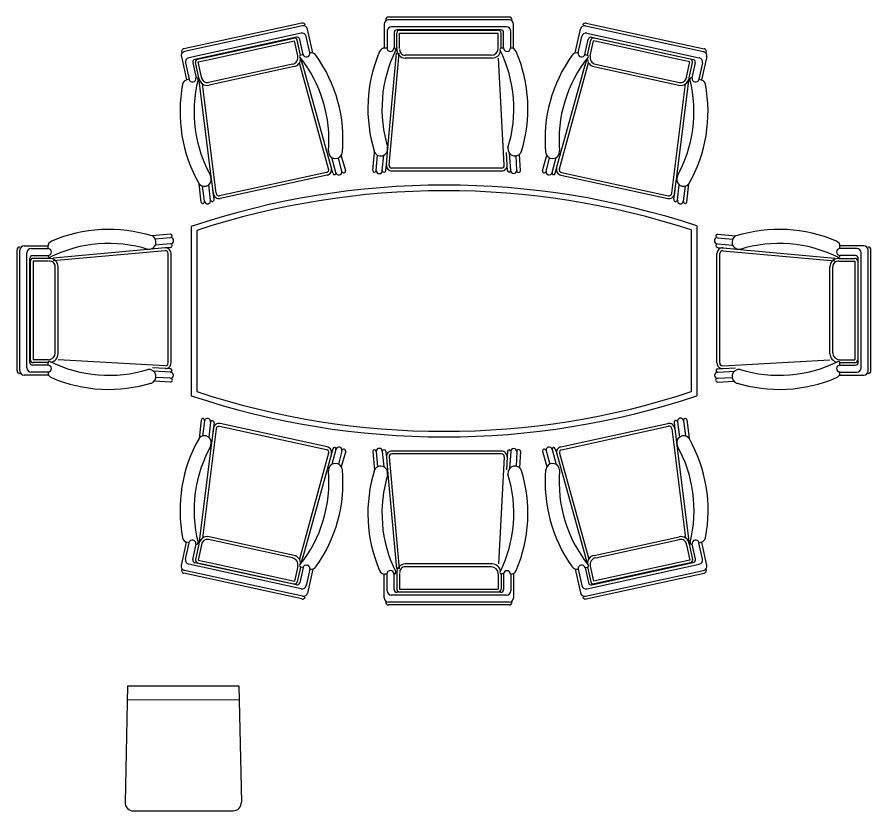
# Model space of a CAD drawing. Extents: x -42728 to 99010, y -18674 to 47645.
# Drawn here: x -15477 to -12437, y 39270 to 42097 of the extents above; entities that cross this region are included whole.
import ezdxf

# ---------------------------------------------------------------- set-up
doc = ezdxf.new("R2010")
doc.units = 0
doc.header["$LTSCALE"] = 100
doc.header["$MEASUREMENT"] = 0
doc.layers.get('0').update_dxf_attribs({"linetype": 'CONTINUOUS'})
doc.layers.add('1-门窗', color=3, linetype='CONTINUOUS')

# ---------------------------------------------------------------- blocks, each defined once
blk = doc.blocks.new('A$C02CB7ABB')
for p, q in [((818.8, 2927.6, 272), (818.8, 3014.8, 272)), ((833.8, 3039.8, 272), (1263.8, 3039.8, 272)), ((833.8, 3029.8, 272), (1263.8, 3029.8, 272)), ((1278.8, 3014.8, 272), (1278.8, 2929.8, 272)), ((828.8, 2929.8, 272), (828.8, 2989.8, 272)), ((843.8, 3004.8, 272), (1253.8, 3004.8, 272)), ((853.8, 2929.8, 272), (853.8, 2984.8, 272)), ((863.1, 2929.6, 272), (863.1, 2983.3, 272)), ((863.8, 2994.8, 272), (1233.8, 2994.8, 272)), ((1178.7, 2993.3, 272), (873.1, 2993.3, 272)), ((1178.7, 2983.3, 272), (873.1, 2983.3, 272)), ((873.1, 2929.1, 272), (873.1, 2983.3, 272)), ((1224.2, 2993.3, 272), (1178.7, 2993.3, 272)), ((1224.2, 2983.3, 272), (1178.7, 2983.3, 272)), ((1224.2, 2927.6, 272), (1224.2, 2983.3, 272)), ((1234.2, 2927.6, 272), (1234.2, 2983.3, 272)), ((1243.8, 2984.8, 272), (1243.8, 2929.8, 272)), ((1268.8, 2989.8, 272), (1268.8, 2929.8, 272)), ((828.8, 2928.5, 272), (828.9, 2929.7, 272)), ((854, 2929.6, 272), (862.3, 2929.6, 272)), ((854.4, 2928.2, 272), (854.5, 2929.7, 272)), ((1234.1, 2926.9, 272), (1234, 2927.6, 272)), ((1243.8, 2931.4, 272), (1243.8, 2931.4, 272)), ((1269.2, 2929.8, 272), (1277, 2929.8, 272)), ((851.6, 2512.4, 272), (872.6, 2893.6, 272)), ((894.3, 2894.1, 272), (1204.2, 2894.1, 272)), ((898.1, 2904.1, 272), (1204.2, 2904.1, 272)), ((1261.5, 2512.8, 272), (1225.4, 2911.5, 272)), ((1266, 2574, 272), (1235.4, 2911.5, 272)), ((828.9, 2493.6, 272), (832.5, 2555.2, 272)), ((841.6, 2513, 272), (844.1, 2558.4, 272)), ((1271.5, 2513.7, 272), (1266, 2574, 272)), ((1320.2, 2493.6, 272), (1314.2, 2559.6, 272)), ((793.8, 2492.7, 272), (797.3, 2551.7, 272)), ((807, 2493.6, 272), (809.7, 2546, 272)), ((1273.2, 2494, 272), (1270.3, 2526.4, 272)), ((1286, 2493.6, 272), (1280.8, 2548.2, 272)), ((1307.8, 2493.6, 272), (1303, 2548.3, 272)), ((840.6, 2493.8, 272), (841.8, 2511.7, 272)), ((861.6, 2501.9, 272), (1251.6, 2501.9, 272)), ((793.8, 2491.9, 272), (793.8, 2492, 272)), ((861.6, 2491.9, 272), (1251.6, 2491.9, 272)), ((1309.2, 2491.9, 272), (1309.2, 2492, 272)), ((21.3, 2025.8, 272), (113, 2445.9, 272)), ((31.1, 2023.7, 272), (122.7, 2443.8, 272)), ((140.6, 2455.2, 272), (223.6, 2437.1, 272)), ((162.9, 2440.1, 272), (221.5, 2427.4, 272)), ((221.6, 2427.7, 272), (223.2, 2435.3, 272)), ((1952.6, 2455.2, 272), (1869.6, 2437.1, 272)), ((1871.7, 2427.7, 272), (1870, 2435.3, 272)), ((1930.3, 2440.1, 272), (1871.7, 2427.4, 272)), ((2062.1, 2023.7, 272), (1970.5, 2443.8, 272)), ((2071.9, 2025.8, 272), (1980.3, 2445.9, 272)), ((57.7, 2028.1, 272), (145, 2428.7, 272)), ((71.7, 2045.5, 272), (150.5, 2407, 272)), ((216.3, 2393.1, 272), (161.8, 2404.9, 272)), ((162.4, 2414.6, 272), (216.2, 2402.9, 272)), ((214.6, 2403.3, 272), (214.6, 2403.3, 272)), ((1348.1, 2419.9, 272), (745.2, 2419.9, 272)), ((1876.9, 2393.1, 272), (1931.4, 2404.9, 272)), ((1930.8, 2414.6, 272), (1877, 2402.9, 272)), ((1878.6, 2403.3, 272), (1878.6, 2403.3, 272)), ((2021.5, 2045.5, 272), (1942.7, 2407, 272)), ((2035.6, 2028.1, 272), (1948.2, 2428.7, 272)), ((149.9, 2397.3, 272), (140.2, 2352.8, 272)), ((159.7, 2395.2, 272), (150, 2350.7, 272)), ((214.2, 2383.3, 272), (159.7, 2395.2, 272)), ((214.2, 2383.3, 272), (215.8, 2382.8, 272)), ((568.5, 2348.8, 272), (216.3, 2393.1, 272)), ((217, 2392.8, 272), (216.3, 2392.9, 272)), ((627.4, 2331.4, 272), (238, 2380.1, 272)), ((658.6, 2384.6, 272), (593.2, 2392.3, 272)), ((656, 2372.5, 272), (601.6, 2379.5, 272)), ((658, 2373.5, 272), (657.9, 2373.5, 272)), ((1333.6, 2399.9, 272), (759.6, 2399.9, 272)), ((1434.6, 2384.6, 272), (1500, 2392.3, 272)), ((1435.2, 2373.5, 272), (1435.3, 2373.5, 272)), ((1437.2, 2372.5, 272), (1491.7, 2379.5, 272)), ((1465.8, 2331.4, 272), (1855.3, 2380.1, 272)), ((1524.7, 2348.8, 272), (1876.9, 2393.1, 272)), ((1876.2, 2392.8, 272), (1876.9, 2392.9, 272)), ((1879.1, 2383.3, 272), (1877.5, 2382.8, 272)), ((1879.1, 2383.3, 272), (1933.5, 2395.2, 272)), ((1933.5, 2395.2, 272), (1943.2, 2350.7, 272)), ((1943.3, 2397.3, 272), (1953, 2352.8, 272)), ((140.2, 2352.8, 272), (75.1, 2054.3, 272)), ((150, 2350.7, 272), (84.9, 2052.1, 272)), ((167.6, 2059.7, 272), (232.8, 2358.7, 272)), ((176.6, 2053.9, 272), (242.6, 2356.6, 272)), ((628.6, 2341.3, 272), (568.5, 2348.8, 272)), ((651.3, 2351.2, 272), (596.9, 2357.7, 272)), ((648.3, 2338.8, 272), (616, 2342.9, 272)), ((1441.9, 2351.2, 272), (1496.4, 2357.7, 272)), ((1445, 2338.8, 272), (1477.3, 2342.9, 272)), ((1464.6, 2341.3, 272), (1524.7, 2348.8, 272)), ((1916.7, 2053.9, 272), (1850.6, 2356.6, 272)), ((1925.6, 2059.7, 272), (1860.4, 2358.7, 272)), ((1943.2, 2350.7, 272), (2008.3, 2052.1, 272)), ((1953, 2352.8, 272), (2018.1, 2054.3, 272)), ((552.8, 1938.3, 272), (635.9, 2319.3, 272)), ((562.6, 1936.1, 272), (645.7, 2317.2, 272)), ((1530.6, 1936.1, 272), (1447.5, 2317.2, 272)), ((1540.4, 1938.3, 272), (1457.3, 2319.3, 272)), ((135.2, 2030.9, 272), (82.8, 2042.4, 272)), ((137.8, 2040.6, 272), (84.9, 2052.1, 272)), ((1955.4, 2040.6, 272), (2008.3, 2052.1, 272)), ((1958, 2030.9, 272), (2010.5, 2042.4, 272)), ((127.8, 1997.5, 272), (69.1, 2010.2, 272)), ((133.1, 2021.9, 272), (79.3, 2033.6, 272)), ((133.3, 2022, 272), (135.1, 2030.2, 272)), ((172.1, 2022.3, 272), (147.1, 2029.7, 272)), ((540.4, 1930.8, 272), (163.5, 2035, 272)), ((537.7, 1921.1, 272), (169.8, 2022.9, 272)), ((1552.8, 1930.8, 272), (1929.8, 2035, 272)), ((1555.5, 1921.1, 272), (1923.4, 2022.9, 272)), ((1921.1, 2022.3, 272), (1946.1, 2029.7, 272)), ((1959.9, 2022, 272), (1958.2, 2030.2, 272)), ((1960.1, 2021.9, 272), (2013.9, 2033.6, 272)), ((1965.5, 1997.5, 272), (2024.1, 2010.2, 272)), ((127.8, 1987.2, 272), (42.6, 2005.8, 272)), ((1965.5, 1987.2, 272), (2050.7, 2005.8, 272)), ((553.9, 1904.6, 272), (500.4, 1919.6, 272)), ((556.3, 1916.1, 272), (539, 1921, 272)), ((1536.9, 1916.1, 272), (1554.2, 1921, 272)), ((1539.3, 1904.6, 272), (1592.9, 1919.6, 272)), ((547.3, 1870.1, 272), (492.2, 1885.6, 272)), ((549.3, 1883.2, 272), (501.5, 1896.2, 272)), ((1543.9, 1883.2, 272), (1591.7, 1896.2, 272)), ((1545.9, 1870.1, 272), (1601.1, 1885.6, 272)), ((548.2, 1869.9, 272), (548.1, 1869.9, 272)), ((1545.1, 1869.9, 272), (1545.1, 1869.9, 272)), ((546.4, 1773.9, 272), (480.5, 1768, 272)), ((1546.8, 1773.9, 272), (1612.7, 1768, 272)), ((546.4, 1761.6, 272), (491.8, 1756.8, 272)), ((546.4, 1739.8, 272), (491.8, 1734.5, 272)), ((548.2, 1763, 272), (548.1, 1763, 272)), ((1545.1, 1763, 272), (1545.1, 1763, 272)), ((1546.8, 1761.6, 272), (1601.5, 1756.8, 272)), ((1546.8, 1739.8, 272), (1601.4, 1734.5, 272)), ((0.2, 1287.6, 272), (0.2, 1717.6, 272)), ((10.2, 1287.6, 272), (10.2, 1717.6, 272)), ((25.2, 1732.6, 272), (110.2, 1732.6, 272)), ((35.2, 1297.6, 272), (35.2, 1707.6, 272)), ((50.2, 1722.6, 272), (110.2, 1722.6, 272)), ((110.2, 1722.9, 272), (110.2, 1730.8, 272)), ((466, 1719.8, 272), (128.5, 1689.2, 272)), ((527.3, 1715.3, 272), (128.5, 1679.2, 272)), ((526.4, 1725.3, 272), (466, 1719.8, 272)), ((546.1, 1727, 272), (513.6, 1724.1, 272)), ((538.2, 1315.3, 272), (538.2, 1705.3, 272)), ((548.2, 1315.3, 272), (548.2, 1705.3, 272)), ((1545.1, 1315.3, 272), (1545.1, 1705.3, 272)), ((1547.2, 1727, 272), (1579.6, 1724.1, 272)), ((1555.1, 1315.3, 272), (1555.1, 1705.3, 272)), ((1566, 1715.3, 272), (1964.7, 1679.2, 272)), ((1566.9, 1725.3, 272), (1627.2, 1719.8, 272)), ((1627.2, 1719.8, 272), (1964.7, 1689.2, 272)), ((2068, 1732.6, 272), (1983, 1732.6, 272)), ((1983, 1722.9, 272), (1983, 1730.8, 272)), ((2043, 1722.6, 272), (1983, 1722.6, 272)), ((2058, 1297.6, 272), (2058, 1707.6, 272)), ((2083, 1287.6, 272), (2083, 1717.6, 272)), ((2093, 1287.6, 272), (2093, 1717.6, 272)), ((45.2, 1317.6, 272), (45.2, 1687.6, 272)), ((46.7, 1678, 272), (46.7, 1632.5, 272)), ((55.2, 1697.6, 272), (110.2, 1697.6, 272)), ((112.5, 1688, 272), (56.7, 1688, 272)), ((112.5, 1678, 272), (56.7, 1678, 272)), ((56.7, 1678, 272), (56.7, 1632.5, 272)), ((108.7, 1697.6, 272), (108.6, 1697.6, 272)), ((113.2, 1687.8, 272), (112.5, 1687.8, 272)), ((1980, 1687.8, 272), (1980.7, 1687.8, 272)), ((1980.8, 1688, 272), (2036.5, 1688, 272)), ((1980.8, 1678, 272), (2036.5, 1678, 272)), ((2038, 1697.6, 272), (1983, 1697.6, 272)), ((1984.6, 1697.6, 272), (1984.6, 1697.6, 272)), ((2036.5, 1678, 272), (2036.5, 1632.5, 272)), ((2046.5, 1678, 272), (2046.5, 1632.5, 272)), ((2048, 1317.6, 272), (2048, 1687.6, 272)), ((135.9, 1351.9, 272), (135.9, 1658, 272)), ((145.9, 1348.1, 272), (145.9, 1658, 272)), ((1947.3, 1348.1, 272), (1947.3, 1658, 272)), ((1957.3, 1351.9, 272), (1957.3, 1658, 272)), ((46.7, 1632.5, 272), (46.7, 1326.9, 272)), ((56.7, 1632.5, 272), (56.7, 1326.9, 272)), ((2036.5, 1632.5, 272), (2036.5, 1326.9, 272)), ((2046.5, 1632.5, 272), (2046.5, 1326.9, 272)), ((110.2, 1307.6, 272), (55.2, 1307.6, 272)), ((110.9, 1326.9, 272), (56.7, 1326.9, 272)), ((110.4, 1316.9, 272), (56.7, 1316.9, 272)), ((110.4, 1307.8, 272), (110.4, 1316.1, 272)), ((111.9, 1308.2, 272), (110.4, 1308.2, 272)), ((527.6, 1305.4, 272), (146.5, 1326.4, 272)), ((1565.6, 1305.4, 272), (1946.8, 1326.4, 272)), ((1981.4, 1308.2, 272), (1982.9, 1308.2, 272)), ((1982.3, 1326.9, 272), (2036.5, 1326.9, 272)), ((1982.8, 1316.9, 272), (2036.5, 1316.9, 272)), ((1982.8, 1307.8, 272), (1982.8, 1316.1, 272)), ((1983, 1307.6, 272), (2038, 1307.6, 272)), ((110.2, 1282.6, 272), (50.2, 1282.6, 272)), ((111.6, 1282.6, 272), (110.4, 1282.6, 272)), ((527.1, 1295.4, 272), (481.7, 1297.9, 272)), ((546.4, 1282.6, 272), (484.8, 1286.3, 272)), ((546.3, 1294.4, 272), (528.4, 1295.5, 272)), ((1546.8, 1282.6, 272), (1608.4, 1286.3, 272)), ((1546.9, 1294.4, 272), (1564.9, 1295.5, 272)), ((1566.2, 1295.4, 272), (1611.5, 1297.9, 272)), ((1981.7, 1282.6, 272), (1982.9, 1282.6, 272)), ((1983, 1282.6, 272), (2043, 1282.6, 272)), ((112.4, 1272.6, 272), (25.2, 1272.6, 272)), ((547.3, 1247.6, 272), (488.4, 1251.1, 272)), ((546.4, 1260.8, 272), (494.1, 1263.4, 272)), ((548.2, 1247.5, 272), (548.1, 1247.5, 272)), ((1545.1, 1247.5, 272), (1545.1, 1247.5, 272)), ((1545.9, 1247.6, 272), (1604.9, 1251.1, 272)), ((1546.8, 1260.8, 272), (1599.1, 1263.4, 272)), ((1980.8, 1272.6, 272), (2068, 1272.6, 272)), ((547.4, 1169.7, 272), (492.2, 1154.2, 272)), ((549.4, 1156.6, 272), (501.6, 1143.6, 272)), ((548.2, 1169.9, 272), (548.2, 1169.9, 272)), ((1543.9, 1156.8, 272), (1591.7, 1143.9, 272)), ((1545.1, 1170.2, 272), (1545.1, 1170.2, 272)), ((1545.9, 1169.9, 272), (1601.1, 1154.4, 272)), ((554, 1135.3, 272), (500.5, 1120.2, 272)), ((1539.3, 1135.5, 272), (1592.9, 1120.5, 272)), ((540.5, 1109.1, 272), (163.6, 1004.7, 272)), ((537.8, 1118.7, 272), (169.9, 1016.8, 272)), ((556.4, 1123.7, 272), (539.1, 1118.8, 272)), ((552.9, 1101.6, 272), (636.1, 720.5, 272)), ((562.7, 1103.7, 272), (645.9, 722.7, 272)), ((1530.6, 1103.9, 272), (1447.5, 722.9, 272)), ((1540.4, 1101.8, 272), (1457.3, 720.8, 272)), ((1536.9, 1124, 272), (1554.2, 1119, 272)), ((1552.8, 1109.3, 272), (1929.8, 1005, 272)), ((1555.5, 1118.9, 272), (1923.4, 1017.2, 272)), ((127.9, 1052.5, 272), (42.7, 1033.9, 272)), ((127.9, 1042.3, 272), (69.3, 1029.5, 272)), ((1965.5, 1052.8, 272), (2050.7, 1034.3, 272)), ((1965.5, 1042.6, 272), (2024.1, 1029.8, 272)), ((21.5, 1013.9, 272), (113.2, 593.8, 272)), ((31.2, 1016, 272), (123, 595.9, 272)), ((57.8, 1011.6, 272), (145.3, 611, 272)), ((133.2, 1017.8, 272), (79.5, 1006.1, 272)), ((135.4, 1008.8, 272), (82.9, 997.3, 272)), ((133.4, 1017.7, 272), (135.2, 1009.6, 272)), ((172.3, 1017.4, 272), (147.3, 1010, 272)), ((1921.1, 1017.7, 272), (1946.1, 1010.3, 272)), ((2035.6, 1012, 272), (1948.2, 611.4, 272)), ((1958, 1009.1, 272), (2010.5, 997.7, 272)), ((1959.9, 1018, 272), (1958.2, 1009.9, 272)), ((1960.1, 1018.2, 272), (2013.9, 1006.5, 272)), ((2062.1, 1016.4, 272), (1970.5, 596.3, 272)), ((2071.9, 1014.3, 272), (1980.3, 594.2, 272)), ((71.8, 994.2, 272), (150.8, 632.7, 272)), ((140.5, 686.9, 272), (75.3, 985.4, 272)), ((138, 999.1, 272), (85, 987.6, 272)), ((150.2, 689, 272), (85, 987.6, 272)), ((167.7, 980, 272), (233, 681, 272)), ((176.7, 985.8, 272), (242.8, 683.1, 272)), ((1916.7, 986.2, 272), (1850.6, 683.5, 272)), ((1925.6, 980.4, 272), (1860.4, 681.3, 272)), ((2021.5, 994.6, 272), (1942.7, 633.1, 272)), ((1943.2, 689.4, 272), (2008.3, 987.9, 272)), ((1953, 687.2, 272), (2018.1, 985.8, 272)), ((1955.4, 999.5, 272), (2008.3, 987.9, 272)), ((627.6, 708.5, 272), (238.2, 659.7, 272)), ((648.5, 701.1, 272), (616.2, 697, 272)), ((1445, 701.3, 272), (1477.3, 697.2, 272)), ((1465.8, 708.7, 272), (1855.3, 660, 272)), ((150.2, 642.4, 272), (140.5, 686.9, 272)), ((159.9, 644.5, 272), (150.2, 689, 272)), ((568.7, 691, 272), (216.5, 646.7, 272)), ((628.9, 698.6, 272), (568.7, 691, 272)), ((651.6, 688.6, 272), (597.1, 682.1, 272)), ((1441.9, 688.8, 272), (1496.4, 682.4, 272)), ((1464.6, 698.8, 272), (1524.7, 691.3, 272)), ((1524.7, 691.3, 272), (1876.9, 647, 272)), ((1933.5, 644.9, 272), (1943.2, 689.4, 272)), ((1943.3, 642.8, 272), (1953, 687.2, 272)), ((214.4, 656.4, 272), (159.9, 644.5, 272)), ((216.5, 646.7, 272), (162.1, 634.8, 272)), ((214.4, 656.4, 272), (216, 656.9, 272)), ((217.2, 647, 272), (216.5, 646.9, 272)), ((658.8, 655.3, 272), (593.5, 647.6, 272)), ((656.2, 667.3, 272), (601.8, 660.4, 272)), ((658.2, 666.3, 272), (658.2, 666.3, 272)), ((1335.2, 639.9, 272), (759.4, 639.9, 272)), ((1434.6, 655.5, 272), (1500, 647.8, 272)), ((1435.2, 666.6, 272), (1435.3, 666.5, 272)), ((1437.2, 667.5, 272), (1491.7, 660.6, 272)), ((1876.2, 647.3, 272), (1876.9, 647.2, 272)), ((1876.9, 647, 272), (1931.4, 635.1, 272)), ((1879.1, 656.8, 272), (1877.5, 657.2, 272)), ((1879.1, 656.8, 272), (1933.5, 644.9, 272)), ((162.7, 625.1, 272), (216.4, 636.8, 272)), ((163.1, 599.6, 272), (221.7, 612.4, 272)), ((214.9, 636.5, 272), (214.8, 636.5, 272)), ((221.8, 612, 272), (223.5, 604.4, 272)), ((1349.7, 619.9, 272), (745, 619.9, 272)), ((1871.7, 612.4, 272), (1870, 604.7, 272)), ((1930.3, 599.9, 272), (1871.7, 612.7, 272)), ((1930.8, 625.4, 272), (1877, 637.1, 272)), ((1878.6, 636.8, 272), (1878.6, 636.8, 272)), ((140.8, 584.5, 272), (223.9, 602.6, 272)), ((1952.6, 584.8, 272), (1869.6, 602.9, 272)), ((793.8, 548.2, 272), (793.8, 548.1, 272)), ((793.8, 547.3, 272), (797.3, 488.4, 272)), ((861.6, 548.2, 272), (1251.6, 548.2, 272)), ((1309.2, 548.2, 272), (1309.2, 548.1, 272)), ((807, 546.4, 272), (809.7, 494.1, 272)), ((828.9, 546.4, 272), (832.5, 484.8, 272)), ((840.6, 546.3, 272), (841.8, 528.4, 272)), ((841.6, 527.1, 272), (844.1, 481.7, 272)), ((851.6, 527.6, 272), (872.6, 146.5, 272)), ((861.6, 538.2, 272), (1251.6, 538.2, 272)), ((1261.5, 527.3, 272), (1225.4, 128.5, 272)), ((1271.5, 526.4, 272), (1266, 466, 272)), ((1273.2, 546.1, 272), (1270.3, 513.6, 272)), ((1286, 546.4, 272), (1280.8, 491.8, 272)), ((1307.8, 546.4, 272), (1303, 491.8, 272)), ((1320.2, 546.4, 272), (1314.2, 480.5, 272)), ((1266, 466, 272), (1235.4, 128.5, 272)), ((894.3, 145.9, 272), (1204.2, 145.9, 272)), ((898.1, 135.9, 272), (1204.2, 135.9, 272)), ((818.8, 112.4, 272), (818.8, 25.2, 272)), ((828.8, 111.6, 272), (828.9, 110.4, 272)), ((828.8, 110.2, 272), (828.8, 50.2, 272)), ((853.8, 110.2, 272), (853.8, 55.2, 272)), ((854, 110.4, 272), (862.3, 110.4, 272)), ((854.4, 111.9, 272), (854.5, 110.4, 272)), ((863.1, 110.4, 272), (863.1, 56.7, 272)), ((873.1, 110.9, 272), (873.1, 56.7, 272)), ((1224.2, 112.5, 272), (1224.2, 56.7, 272)), ((1234.1, 113.2, 272), (1234, 112.5, 272)), ((1234.2, 112.5, 272), (1234.2, 56.7, 272)), ((1243.8, 55.2, 272), (1243.8, 110.2, 272)), ((1243.8, 108.7, 272), (1243.8, 108.6, 272)), ((1268.8, 50.2, 272), (1268.8, 110.2, 272)), ((1269.2, 110.2, 272), (1277, 110.2, 272)), ((1278.8, 25.2, 272), (1278.8, 110.2, 272)), ((843.8, 35.2, 272), (1253.8, 35.2, 272)), ((863.8, 45.2, 272), (1233.8, 45.2, 272)), ((1178.7, 56.7, 272), (873.1, 56.7, 272)), ((1178.7, 46.7, 272), (873.1, 46.7, 272)), ((1224.2, 56.7, 272), (1178.7, 56.7, 272)), ((1224.2, 46.7, 272), (1178.7, 46.7, 272)), ((833.8, 10.2, 272), (1263.8, 10.2, 272)), ((833.8, 0.2, 272), (1263.8, 0.2, 272))]:
    blk.add_line(p, q)
for centre, radius, start, end in [((834.3, 3029.8, 272), 10.3, 90, 179.9999), ((1264, 3029.8, 272), 10.3, 0.0021, 90), ((833.8, 3014.8, 272), 15, 90.0004, 180), ((1263.8, 3014.8, 272), 15, 0.0007, 90.0004), ((843.8, 2989.8, 272), 15, 90.0004, 180), ((863.8, 2984.8, 272), 10, 90.0004, 180), ((873.1, 2983.3, 272), 10, 90, 180), ((1224.2, 2983.3, 272), 10, 0, 90), ((1233.8, 2984.8, 272), 10, 0.0007, 90.0004), ((1253.8, 2989.8, 272), 15, 0.0007, 90.0004), ((827.9, 2909.8, 272), 20, 90, 156.8205), ((1286.5, 2713.5, 272), 468.8, 153.5365, 197.311), ((841.8, 2930.2, 272), 12.2, 180.0001, 359.9999), ((862.3, 2924.6, 272), 5, 333.5365, 90), ((894.3, 2924.1, 272), 30, 188.9496, 270), ((898.1, 2929.1, 272), 25, 180, 270), ((1204.2, 2924.1, 272), 30, 270, 5.1749), ((1204.2, 2924.1, 272), 20, 270, 5.1749), ((818.5, 2713.5, 272), 468.8, 27.5697, 27.7693), ((1242.7, 2924.4, 272), 5, 120.5891, 206.4334), ((818.5, 2713.5, 272), 468.8, 342.689, 26.4334), ((1244.2, 2921.8, 272), 8.01, 90, 120.5891), ((1257, 2930.2, 272), 12.6, 180.0001, 359.9999), ((1277, 2909.8, 272), 20, 23.1795, 90), ((1286.5, 2713.5, 272), 518.8, 156.8205, 197.311), ((818.5, 2713.5, 272), 518.8, 342.689, 23.1795), ((813.5, 2571.3, 272), 25.5, 196.6921, 6.0521), ((1291.8, 2570.6, 272), 25, 164.6332, 344.6331), ((800.7, 2493.6, 272), 6.7, 178.7509, 358.7507), ((818.1, 2494, 272), 11, 180.0001, 359.9999), ((834.9, 2493.9, 272), 5.74, 178.5428, 358.5426), ((861.6, 2511.9, 272), 20, 176.8395, 270), ((861.6, 2511.9, 272), 10, 176.8395, 270), ((1251.6, 2511.9, 272), 20, 270, 5.1749), ((1251.6, 2511.9, 272), 10, 270, 5.1749), ((1279.7, 2493.7, 272), 6.36, 178.8177, 358.8176), ((1297, 2493.6, 272), 10.9, 180.0001, 359.9999), ((1314, 2493.6, 272), 6.16, 180.0001, 359.9999), ((122.8, 2444, 272), 10.3, 57.0843, 167.6967), ((137.4, 2440.6, 272), 15, 77.6974, 167.6971), ((159.7, 2425.5, 272), 15, 77.6974, 167.6971), ((242.8, 2431.1, 272), 20, 100.8762, 167.6967), ((336.9, 1941.2, 272), 518.8, 60.3857, 100.8762), ((1756.3, 1941.2, 272), 518.8, 79.1238, 119.6143), ((1850.5, 2431.1, 272), 20, 12.3033, 79.1238), ((1933.5, 2425.5, 272), 15, 12.3029, 102.3026), ((1955.8, 2440.6, 272), 15, 12.3029, 102.3026), ((1970.4, 2444, 272), 10.3, 12.3033, 122.9157), ((159.7, 2395.2, 272), 10, 77.6967, 167.6967), ((160.3, 2404.9, 272), 10, 77.6974, 167.6971), ((218.6, 2415.8, 272), 12.6, 257.6968, 77.6966), ((224.1, 2401.6, 272), 8.01, 167.6967, 198.2858), ((336.9, 1941.2, 272), 468.8, 60.3857, 104.1301), ((3431.6, 1519.7, 272), 2833.2, 161.4733, 198.5161), ((-1351.4, 1517.5, 272), 2846.3, 341.6173, 18.4835), ((1756.3, 1941.2, 272), 468.8, 75.8699, 119.6143), ((1874.6, 2415.8, 272), 12.6, 102.3034, 282.3032), ((1869.2, 2401.6, 272), 8.01, 341.7142, 12.3033), ((1932.9, 2404.9, 272), 10, 12.3029, 102.3026), ((1933.5, 2395.2, 272), 10, 12.3033, 102.3033), ((213.3, 2363, 272), 20, 347.6967, 82.8716), ((221.2, 2400.7, 272), 5, 198.2858, 284.1301), ((213.3, 2363, 272), 30, 347.6967, 82.8716), ((577.4, 2373.3, 272), 25, 242.3299, 47.569), ((3431.6, 1519.7, 272), 2813.2, 161.7661, 198.2232), ((653.7, 2361.9, 272), 10.9, 257.6968, 77.6966), ((657.4, 2378.6, 272), 6.16, 257.6968, 77.6966), ((-1351.4, 1517.5, 272), 2826.3, 341.9095, 18.1917), ((1439.5, 2361.9, 272), 10.9, 102.3034, 282.3032), ((1435.9, 2378.6, 272), 6.16, 102.3034, 282.3032), ((1515.8, 2373.3, 272), 25, 132.431, 297.6701), ((1879.9, 2363, 272), 30, 97.1284, 192.3033), ((1879.9, 2363, 272), 20, 97.1284, 192.3033), ((1872, 2400.7, 272), 5, 255.8699, 341.7142), ((626.2, 2321.4, 272), 20, 347.6967, 82.8716), ((649.9, 2345.1, 272), 6.36, 256.5144, 76.5143), ((1443.3, 2345.1, 272), 6.36, 103.4857, 283.4856), ((1467.1, 2321.4, 272), 20, 97.1284, 192.3033), ((626.2, 2321.4, 272), 10, 347.6967, 82.8716), ((1467.1, 2321.4, 272), 10, 97.1284, 192.3033), ((81.5, 2043.4, 272), 10, 167.6971, 257.6967), ((84.9, 2052.1, 272), 10, 167.6967, 257.6967), ((143.2, 2065, 272), 25, 257.6967, 347.6967), ((147.3, 2060.3, 272), 30, 268.5122, 347.6967), ((1946, 2060.3, 272), 30, 192.3033, 271.4878), ((1950.1, 2065, 272), 25, 192.3033, 282.3033), ((2008.3, 2052.1, 272), 10, 282.3033, 12.3033), ((2011.8, 2043.4, 272), 10, 282.3033, 12.3029), ((31.3, 2024.1, 272), 10.3, 167.6967, 257.6966), ((45.8, 2020.5, 272), 15, 167.6971, 257.6967), ((72.3, 2024.9, 272), 15, 167.6971, 257.6967), ((129.7, 2009.9, 272), 12.6, 261.2909, 75.8056), ((139.9, 2029.1, 272), 5, 51.2332, 167.6967), ((436.6, 2398.5, 272), 468.8, 231.2332, 275.0077), ((1656.6, 2398.5, 272), 468.8, 264.9923, 308.7668), ((1953.3, 2029.1, 272), 5, 12.3033, 128.7668), ((1963.6, 2009.9, 272), 12.6, 104.1944, 278.7091), ((2020.9, 2024.9, 272), 15, 282.3033, 12.3029), ((2047.5, 2020.5, 272), 15, 282.3033, 12.3029), ((2062, 2024.1, 272), 10.3, 282.3034, 12.3033), ((147.1, 1992.3, 272), 20, 165.1864, 234.5172), ((436.6, 2398.5, 272), 518.8, 234.5172, 275.0077), ((1656.6, 2398.5, 272), 518.8, 264.9923, 305.4828), ((1946.1, 1992.3, 272), 20, 305.4828, 14.8136), ((478.9, 1906.8), 25, 273.0636, 93.0635), ((543.1, 1940.4, 272), 20, 254.5362, 347.6967), ((543.1, 1940.4, 272), 10, 254.5362, 347.6967), ((555, 1910.5, 272), 5.74, 256.2395, 76.2393), ((1550.2, 1940.4, 272), 20, 192.3033, 285.4638), ((1538.2, 1910.5, 272), 5.74, 103.7607, 283.7605), ((1550.2, 1940.4, 272), 10, 192.3033, 285.4638), ((1614.3, 1906.8), 25, 86.9365, 266.9364), ((551.3, 1894.1, 272), 11, 257.6968, 77.6966), ((1542, 1894.1, 272), 11, 102.3034, 282.3032), ((548, 1877, 272), 6.7, 256.4476, 76.4474), ((1545.2, 1877, 272), 6.7, 103.5526, 283.5524), ((326.5, 1272.2, 272), 518.8, 72.689, 113.1795), ((469.5, 1745.6, 272), 25, 254.6332, 74.6331), ((546.5, 1767.8, 272), 6.16, 270.0001, 89.9999), ((1546.8, 1767.8, 272), 6.16, 90.0001, 269.9999), ((1623.8, 1745.6, 272), 25, 105.3669, 285.3668), ((1766.7, 1272.2, 272), 518.8, 66.8205, 107.311), ((130.2, 1730.8, 272), 20, 113.1795, 180), ((326.5, 1272.2, 272), 468.8, 72.689, 116.4334), ((546.3, 1733.5, 272), 6.36, 268.8177, 88.8176), ((546.5, 1750.7, 272), 10.9, 270.0001, 89.9999), ((1546.8, 1750.7, 272), 10.9, 90.0001, 269.9999), ((1546.9, 1733.5, 272), 6.36, 91.1824, 271.1823), ((1766.7, 1272.2, 272), 468.8, 63.5666, 107.311), ((1963, 1730.8, 272), 20, 0, 66.8205), ((10.3, 1717.8, 272), 10.3, 90.0021, 180), ((25.2, 1717.6, 272), 15, 90.0007, 180.0004), ((50.2, 1707.6, 272), 15, 90.0007, 180.0004), ((109.9, 1710.7, 272), 12.6, 270.0001, 89.9999), ((528.2, 1705.3, 272), 20, 0, 95.1749), ((528.2, 1705.3, 272), 10, 0, 95.1749), ((1565.1, 1705.3, 272), 20, 84.8251, 180), ((1565.1, 1705.3, 272), 10, 84.8251, 180), ((1983.4, 1710.7, 272), 12.6, 90.0001, 269.9999), ((2043, 1707.6, 272), 15, 359.9996, 89.9993), ((2068, 1717.6, 272), 15, 359.9996, 89.9993), ((2082.9, 1717.8, 272), 10.3, 0, 89.9979), ((55.2, 1687.6, 272), 10, 90.0007, 180.0004), ((56.7, 1678, 272), 10, 90, 180), ((326.5, 1272.2, 272), 468.8, 117.5697, 117.7693), ((118.2, 1698, 272), 8.01, 180, 210.5891), ((115.6, 1696.5, 272), 5, 210.5891, 296.4334), ((115.9, 1658, 272), 30, 0, 95.1749), ((115.9, 1658, 272), 20, 0, 95.1749), ((1977.3, 1658, 272), 30, 84.8251, 180), ((1977.3, 1658, 272), 20, 84.8251, 180), ((1977.6, 1696.5, 272), 5, 243.5666, 329.4109), ((1975, 1698, 272), 8.01, 329.4109, 0), ((1766.7, 1272.2, 272), 468.8, 62.2307, 62.4303), ((2036.5, 1678, 272), 10, 0, 90), ((2038, 1687.6, 272), 10, 359.9996, 89.9993), ((110.9, 1351.9, 272), 25, 270, 0), ((115.9, 1348.1, 272), 30, 278.9496, 0), ((1977.3, 1348.1, 272), 30, 180, 261.0504), ((1982.3, 1351.9, 272), 25, 180, 270), ((55.2, 1317.6, 272), 10, 180.0004, 270), ((56.7, 1326.9, 272), 10, 180, 270), ((109.9, 1295.6, 272), 12.2, 270.0001, 89.9999), ((115.4, 1316.1, 272), 5, 63.5365, 180), ((326.5, 1740.2, 272), 468.8, 243.5365, 287.311), ((528.2, 1315.3, 272), 20, 266.8395, 0), ((528.2, 1315.3, 272), 10, 266.8395, 0), ((1565.1, 1315.3, 272), 20, 180, 273.1605), ((1565.1, 1315.3, 272), 10, 180, 273.1605), ((1766.7, 1740.2, 272), 468.8, 252.689, 296.4635), ((1983.4, 1295.6, 272), 12.2, 90.0001, 269.9999), ((1977.8, 1316.1, 272), 5, 0, 116.4635), ((2036.5, 1326.9, 272), 10, 270, 0), ((2038, 1317.6, 272), 10, 270, 359.9996), ((10.3, 1288.1, 272), 10.3, 180, 269.9999), ((25.2, 1287.6, 272), 15, 180.0004, 270), ((50.2, 1297.6, 272), 15, 180.0004, 270), ((130.2, 1281.7, 272), 20, 180, 246.8205), ((468.7, 1267.3, 272), 25.5, 286.6921, 96.0521), ((546.2, 1288.6, 272), 5.74, 268.5428, 88.5426), ((546.1, 1271.9, 272), 11, 270.0001, 89.9999), ((1547.2, 1271.9, 272), 11, 90.0001, 269.9999), ((1547, 1288.6, 272), 5.74, 91.4574, 271.4572), ((1624.5, 1267.3, 272), 25.5, 83.9479, 253.3079), ((1963, 1281.7, 272), 20, 293.1795, 0), ((2043, 1297.6, 272), 15, 270, 359.9996), ((2068, 1287.6, 272), 15, 270, 359.9996), ((2082.9, 1288.1, 272), 10.3, 270.0001, 0), ((326.5, 1740.2, 272), 518.8, 246.8205, 287.311), ((546.5, 1254.4, 272), 6.7, 268.7509, 88.7507), ((1546.7, 1254.4, 272), 6.7, 91.2493, 271.2491), ((1766.7, 1740.2, 272), 518.8, 252.689, 293.1795), ((436.8, 641.3, 272), 518.8, 85.0071, 125.4977), ((479, 1133), 25, 266.9514, 86.9512), ((548.1, 1162.8, 272), 6.7, 283.5674, 103.5673), ((551.4, 1145.7, 272), 11, 282.3182, 102.3181), ((1542, 1145.9, 272), 11, 77.6968, 257.6966), ((1545.2, 1163.1, 272), 6.7, 76.4476, 256.4474), ((1614.3, 1133.3), 25, 93.0636, 273.0635), ((1656.6, 641.6, 272), 518.8, 54.5172, 95.0077), ((555.1, 1129.3, 272), 5.74, 283.7756, 103.7754), ((1538.2, 1129.6, 272), 5.74, 76.2395, 256.2393), ((436.8, 641.3, 272), 468.8, 85.0071, 128.7816), ((543.2, 1099.4, 272), 20, 12.3182, 105.4787), ((543.2, 1099.4, 272), 10, 12.3182, 105.4787), ((1550.2, 1099.7, 272), 20, 74.5362, 167.6967), ((1550.2, 1099.7, 272), 10, 74.5362, 167.6967), ((1656.6, 641.6, 272), 468.8, 51.2332, 95.0077), ((45.9, 1019.2, 272), 15, 102.3182, 192.3178), ((147.2, 1047.4, 272), 20, 125.4977, 194.8285), ((129.8, 1029.8, 272), 12.6, 284.2093, 98.7239), ((1963.6, 1030.2, 272), 12.6, 81.2909, 255.8056), ((1946.1, 1047.7, 272), 20, 345.1864, 54.5172), ((2047.5, 1019.6, 272), 15, 347.6971, 77.6967), ((31.4, 1015.6, 272), 10.3, 102.3182, 192.3182), ((72.5, 1014.8, 272), 15, 102.3182, 192.3178), ((81.6, 996.3, 272), 10, 102.3182, 192.3178), ((140.1, 1010.6, 272), 5, 192.3182, 308.7816), ((147.4, 979.4, 272), 30, 12.3182, 91.5027), ((1946, 979.8, 272), 30, 88.5122, 167.6967), ((1953.3, 1011, 272), 5, 231.2332, 347.6967), ((2011.8, 996.7, 272), 10, 347.6971, 77.6967), ((2020.9, 1015.2, 272), 15, 347.6971, 77.6967), ((2062, 1016, 272), 10.3, 347.6967, 77.6966), ((85, 987.6, 272), 10, 102.3182, 192.3182), ((143.3, 974.7, 272), 25, 12.3182, 102.3182), ((1950.1, 975.1, 272), 25, 77.6967, 167.6967), ((2008.3, 987.9, 272), 10, 347.6967, 77.6967), ((626.4, 718.4, 272), 10, 277.1433, 12.3182), ((626.4, 718.4, 272), 20, 277.1433, 12.3182), ((650.1, 694.8, 272), 6.36, 283.5006, 103.5005), ((1443.3, 695, 272), 6.36, 76.5144, 256.5143), ((1467.1, 718.6, 272), 20, 167.6967, 262.8716), ((1467.1, 718.6, 272), 10, 167.6967, 262.8716), ((213.5, 676.7, 272), 20, 277.1433, 12.3182), ((213.5, 676.7, 272), 30, 277.1433, 12.3182), ((337, 1098.5, 272), 468.8, 255.8848, 299.6292), ((577.6, 666.5, 272), 25, 312.4458, 117.685), ((653.9, 677.9, 272), 10.9, 282.3182, 102.3181), ((1439.5, 678.2, 272), 10.9, 77.6968, 257.6966), ((1515.8, 666.8, 272), 25, 62.3299, 227.569), ((1756.3, 1098.8, 272), 468.8, 240.3857, 284.1301), ((1879.9, 677.1, 272), 30, 167.6967, 262.8716), ((1879.9, 677.1, 272), 20, 167.6967, 262.8716), ((159.9, 644.5, 272), 10, 192.3182, 282.3182), ((224.3, 638.1, 272), 8.01, 161.729, 192.3182), ((221.4, 639, 272), 5, 75.8848, 161.729), ((337, 1098.5, 272), 518.8, 259.1387, 299.6292), ((657.6, 661.3, 272), 6.16, 282.3182, 102.3181), ((1435.9, 661.5, 272), 6.16, 77.6968, 257.6966), ((1756.3, 1098.8, 272), 518.8, 240.3857, 280.8762), ((1872, 639.4, 272), 5, 18.2858, 104.1301), ((1869.2, 638.4, 272), 8.01, 347.6967, 18.2858), ((1933.5, 644.9, 272), 10, 257.6967, 347.6967), ((159.9, 614.2, 272), 15, 192.3178, 282.3174), ((160.5, 634.8, 272), 10, 192.3178, 282.3174), ((218.9, 623.9, 272), 12.6, 282.3182, 102.3181), ((1874.6, 624.2, 272), 12.6, 77.6968, 257.6966), ((1933.5, 614.6, 272), 15, 257.6974, 347.6971), ((1932.9, 635.2, 272), 10, 257.6974, 347.6971), ((123.1, 595.7, 272), 10.3, 192.3182, 302.9306), ((137.6, 599.1, 272), 15, 192.3178, 282.3174), ((243, 608.7, 272), 20, 192.3182, 259.1387), ((1850.5, 609, 272), 20, 280.8762, 347.6967), ((1955.8, 599.5, 272), 15, 257.6974, 347.6971), ((1970.4, 596.1, 272), 10.3, 237.0843, 347.6967), ((800.7, 546.5, 272), 6.7, 1.2493, 181.2491), ((818.1, 546.1, 272), 11, 0.0001, 179.9999), ((834.9, 546.2, 272), 5.74, 1.4574, 181.4572), ((861.6, 528.2, 272), 20, 90, 183.1605), ((1251.6, 528.2, 272), 20, 354.8251, 90), ((1279.7, 546.3, 272), 6.36, 1.1824, 181.1823), ((1297, 546.5, 272), 10.9, 0.0001, 179.9999), ((1314, 546.5, 272), 6.16, 0.0001, 179.9999), ((861.6, 528.2, 272), 10, 90, 183.1605), ((1251.6, 528.2, 272), 10, 354.8251, 90), ((813.5, 468.7, 272), 25.5, 353.9479, 163.3079), ((1291.8, 469.5, 272), 25, 15.3669, 195.3668), ((1286.5, 326.5, 272), 518.8, 162.689, 203.1795), ((1286.5, 326.5, 272), 468.8, 162.689, 206.4635), ((818.5, 326.5, 272), 468.8, 333.5666, 17.311), ((818.5, 326.5, 272), 518.8, 336.8205, 17.311), ((827.9, 130.2, 272), 20, 203.1795, 270), ((841.8, 109.9, 272), 12.2, 0.0001, 179.9999), ((894.3, 115.9, 272), 30, 90, 171.0504), ((898.1, 110.9, 272), 25, 90, 180), ((1204.2, 115.9, 272), 30, 354.8251, 90), ((1204.2, 115.9, 272), 20, 354.8251, 90), ((1257, 109.9, 272), 12.6, 0.0001, 179.9999), ((1277, 130.2, 272), 20, 270, 336.8205), ((862.3, 115.4, 272), 5, 270, 26.4635), ((818.5, 326.5, 272), 468.8, 332.2307, 332.4303), ((1242.7, 115.6, 272), 5, 153.5666, 239.4109), ((1244.2, 118.2, 272), 8.01, 239.4109, 270), ((843.8, 50.2, 272), 15, 180, 269.9996), ((863.8, 55.2, 272), 10, 180, 269.9996), ((873.1, 56.7, 272), 10, 180, 270), ((1224.2, 56.7, 272), 10, 270, 0), ((1233.8, 55.2, 272), 10, 269.9996, 359.9993), ((1253.8, 50.2, 272), 15, 269.9996, 359.9993), ((833.8, 25.2, 272), 15, 180, 269.9996), ((834.3, 10.3, 272), 10.3, 180.0001, 270), ((1263.8, 25.2, 272), 15, 269.9996, 359.9993), ((1264, 10.3, 272), 10.3, 270, 359.9979)]:
    blk.add_arc(centre, radius, start, end)

msp = doc.modelspace()

# ---------------------------------------------------------------- linework, layer by layer
at = {"layer": '1-门窗'}
for p, q in [((-15083.85914, 39715.57131), (-15092.63622, 39300.42143)), ((-15083.85914, 39715.57131), (-14687.85937, 39715.9989)), ((-14687.85937, 39715.9989), (-14678.18579, 39300.86894)), ((-15084.90569, 39666.07015), (-14686.70593, 39666.50012)), ((-15062.91078, 39270.09367), (-14707.84566, 39270.47706))]:
    msp.add_line(p, q, dxfattribs=at)
for centre, start, end in [((-15062.94285, 39299.79365), 178.78883633, 270.06186635), ((-14707.87773, 39300.17704), 270.06186635, 1.33489637)]:
    msp.add_arc(centre, 29.7, start, end, dxfattribs=at)

# ---------------------------------------------------------------- block references
at = {"rotation": 90}
msp.add_blockref('A$C02CB7ABB', (-12436.86076, 40003.38609), dxfattribs=at)

doc.saveas('drawing.dxf')
